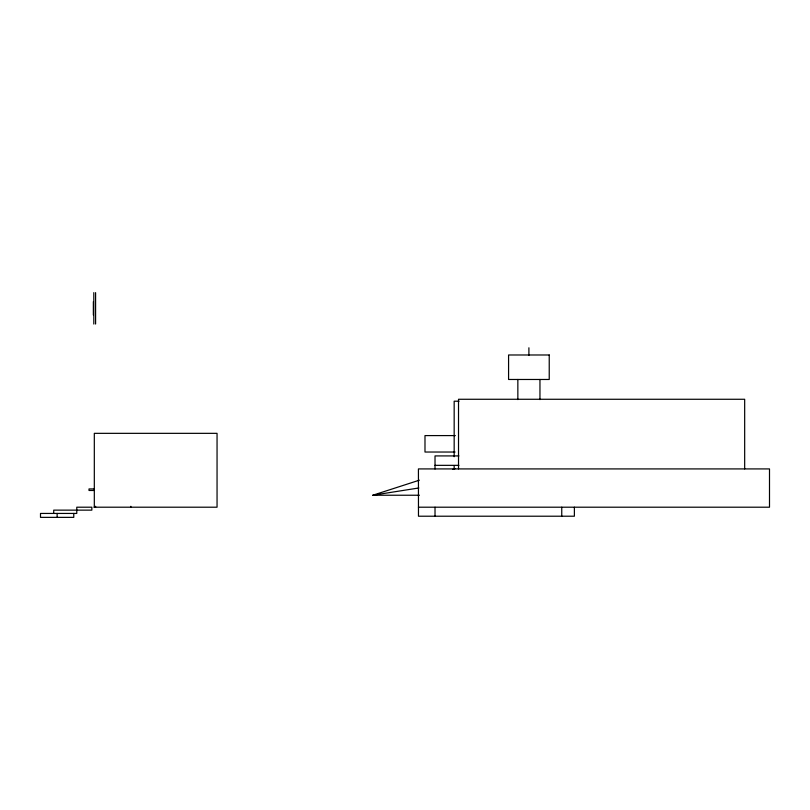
<?xml version="1.0" encoding="UTF-8"?>
<svg xmlns="http://www.w3.org/2000/svg" width="810" height="810" viewBox="0 0 810 810"><rect width="100%" height="100%" fill="white"/><g stroke="black" fill="none" stroke-linecap="round" stroke-linejoin="round"><path stroke-width="1.21" d="M419.418 495.234L372.792 495.234L419.357 480.188M452.79 469.385L455.169 468.615M372.792 495.234L418.841 487.974M459.047 401.203L454.167 401.203L454.167 456.729M455.341 435.588L424.987 435.588L424.987 452.031L455.088 452.031M458.926 455.919L435.021 455.919L435.021 469.03M435.021 465.345L458.926 465.345M94.031 488.936L89.009 488.936L89.009 490.475L94.031 490.475M93.98 507.202L217.05 507.202L217.05 433.34L94.314 433.34L94.314 507.202M418.426 507.202L769.5 507.202L769.5 468.919L418.426 468.919L418.476 516.213L574.381 516.213L574.381 507.202M744.673 468.919L744.673 399.269L458.521 399.269L458.521 468.919M561.755 507.202L561.755 516.213M539.956 379.475L539.956 399.593M528.9 347.784L528.9 355.327M517.853 379.475L517.853 399.593M454.167 465.558L454.167 469.344M435.021 507.202L435.021 516.213M130.845 506.301L130.845 507.202M95.59 292.633L95.59 324.051M95.59 506.301L95.59 507.202M93.808 292.633L93.808 324.051M93.363 301.644L93.363 315.039M73.771 513.439L73.771 517.367L40.5 517.367L40.5 513.439L76.778 513.439L76.778 507.202L91.844 507.202L91.844 510.138L53.723 510.138L53.723 513.439M57.135 513.439L57.135 517.367M549.231 354.983L508.579 354.983L508.579 379.475L549.231 379.475L549.231 354.983"/></g></svg>
